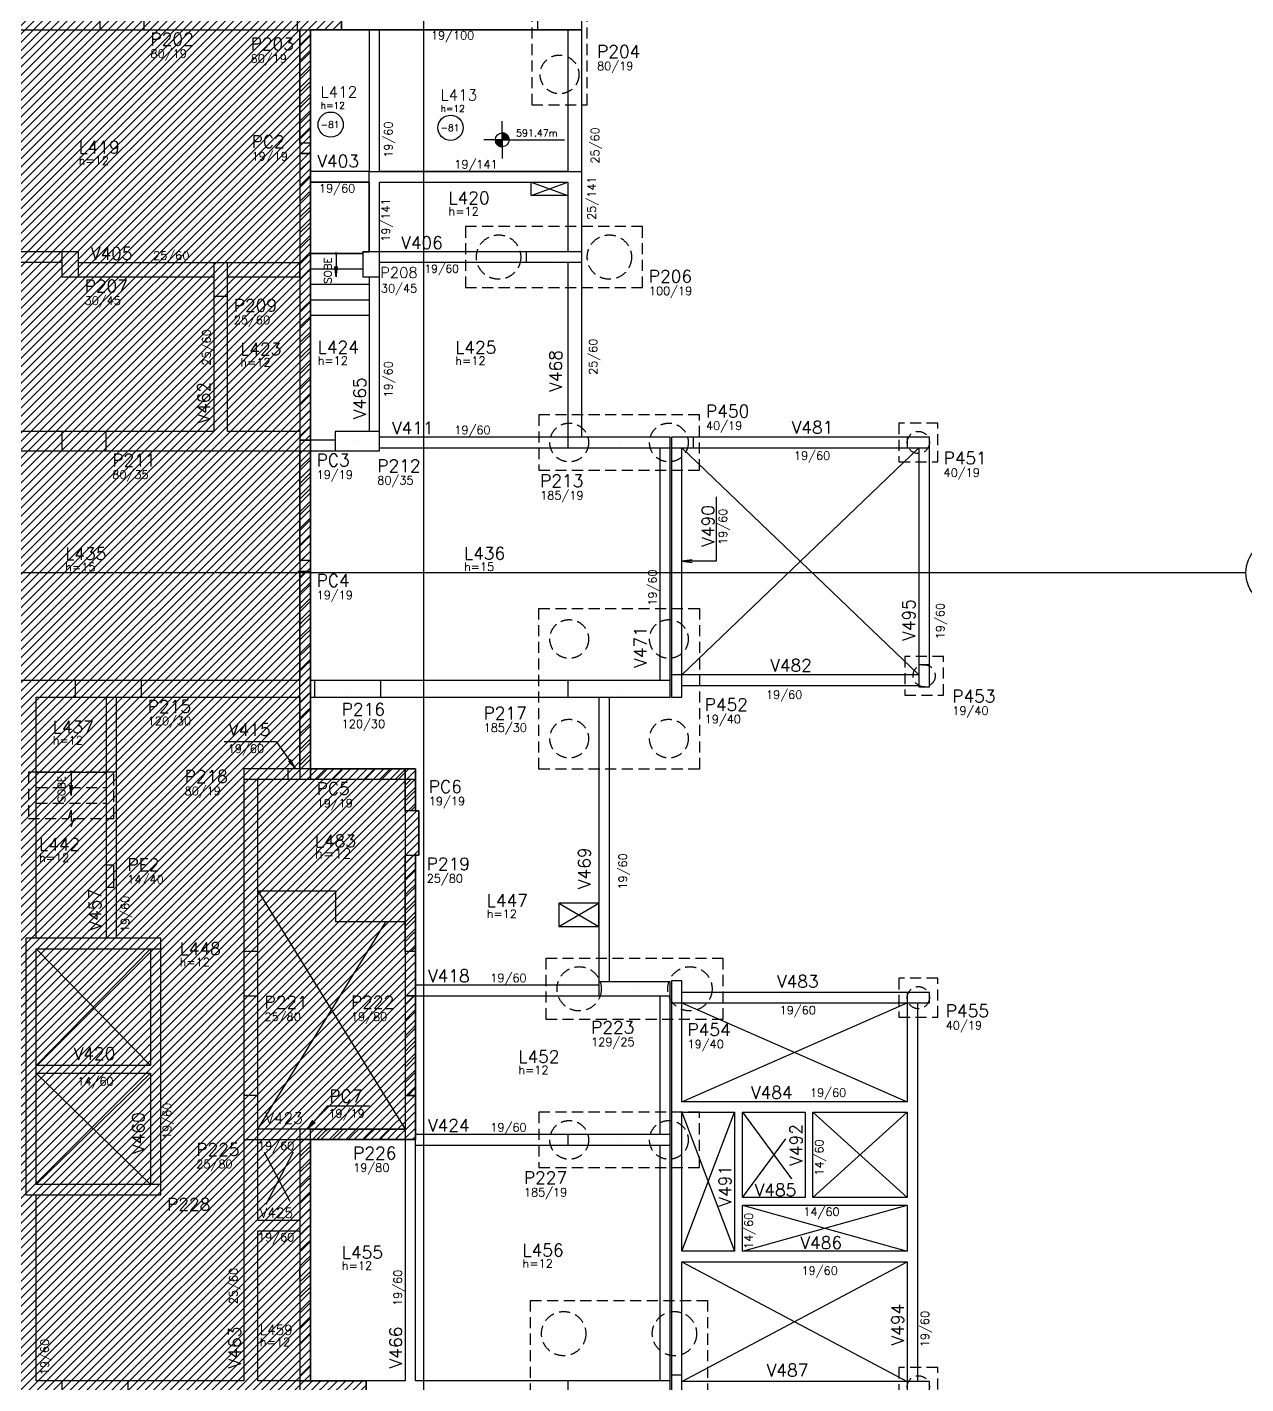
# Model space of a CAD drawing. Extents: x -9640 to 3028, y -572 to 5735.
# Drawn here: x -1954 to 247, y 1861 to 4313 of the extents above; entities that cross this region are included whole.
import ezdxf

# ---------------------------------------------------------------- set-up
doc = ezdxf.new("R2010")
doc.units = 0
doc.header["$LTSCALE"] = 100
doc.header["$MEASUREMENT"] = 0
doc.linetypes.add('ESTILO_TQS_0002', pattern=[0.3, 0.2, -0.1])
doc.linetypes.add('ESTILO_TQS_0004', pattern=[2.4, 1.5, 0.2, 0.15, -0.2, 0.15, -0.2])
doc.layers.get('0').update_dxf_attribs({"color": 245, "linetype": 'CONTINUOUS'})
for name, color, linetype in [('01', 7, 'CONTINUOUS'), ('10', 7, 'CONTINUOUS'), ('11', 7, 'CONTINUOUS'), ('12', 7, 'CONTINUOUS'), ('13', 7, 'CONTINUOUS'), ('18', 4, 'CONTINUOUS'), ('2', 5, 'CONTINUOUS'), ('205', 5, 'ESTILO_TQS_0004'), ('210', 7, 'ESTILO_TQS_0002'), ('221', 102, 'CONTINUOUS'), ('224', 7, 'CONTINUOUS'), ('237', 7, 'CONTINUOUS'), ('240', 43, 'CONTINUOUS'), ('241', 4, 'CONTINUOUS'), ('242', 7, 'CONTINUOUS'), ('244', 6, 'CONTINUOUS'), ('27', 7, 'CONTINUOUS'), ('3', 1, 'CONTINUOUS'), ('4', 3, 'CONTINUOUS'), ('59', 7, 'CONTINUOUS'), ('8', 7, 'CONTINUOUS'), ('9', 3, 'CONTINUOUS')]:
    doc.layers.add(name, color=color, linetype=linetype)
doc.styles.get("Standard").update_dxf_attribs({"font": 'ROMANS.SHX'})

# ---------------------------------------------------------------- blocks, each defined once
blk = doc.blocks.new('_H0B108D4A6C-022')
for p, q in [((-1459.286923, 4282.420141), (-1442.626, 4299.081063)), ((-1461.626, 4280.081063), (-1459.286923, 4282.420141)), ((-1456.882443, 4256.540349), (-1442.626, 4270.796792)), ((-1461.626, 4251.796792), (-1456.882443, 4256.540349)), ((-1454.477964, 4230.660557), (-1442.626, 4242.512521)), ((-1461.626, 4223.512521), (-1454.477964, 4230.660557)), ((-1461.626, 4195.228249), (-1452.073484, 4204.780765)), ((-1452.073484, 4204.780765), (-1442.626, 4214.228249)), ((-1461.626, 4166.943978), (-1449.669005, 4178.900973)), ((-1449.669005, 4178.900973), (-1442.626, 4185.943978)), ((-1461.626, 4138.659707), (-1447.264525, 4153.021182)), ((-1447.264525, 4153.021182), (-1442.626, 4157.659707)), ((-1461.626, 4110.375436), (-1444.860046, 4127.14139)), ((-1444.860046, 4127.14139), (-1442.626, 4129.375436))]:
    blk.add_line(p, q)
blk = doc.blocks.new('_H0B108D4A6C-023')
for p, q in [((-1461.626, 4082.091165), (-1459.621165, 4084.096)), ((-1461.626, 4053.806893), (-1443.055846, 4072.377048)), ((-1443.055846, 4072.377048), (-1442.626, 4072.806893)), ((-1444.132802, 4043.01582), (-1442.626, 4044.522622)), ((-1461.626, 4025.522622), (-1444.132802, 4043.01582)), ((-1461.626, 3997.238351), (-1445.209758, 4013.654593)), ((-1445.209758, 4013.654593), (-1442.626, 4016.238351)), ((-1461.626, 3968.95408), (-1446.286714, 3984.293365)), ((-1446.286714, 3984.293365), (-1442.626, 3987.95408)), ((-1461.626, 3940.669808), (-1447.363671, 3954.932138)), ((-1447.363671, 3954.932138), (-1442.626, 3959.669808)), ((-1461.626, 3912.385537), (-1448.440627, 3925.57091)), ((-1448.440627, 3925.57091), (-1442.626, 3931.385537)), ((-1449.517583, 3896.209683), (-1442.626, 3903.101266)), ((-1461.626, 3884.101266), (-1449.517583, 3896.209683)), ((-1450.594539, 3866.848455), (-1442.626, 3874.816995)), ((-1461.626, 3855.816995), (-1450.594539, 3866.848455)), ((-1461.626, 3827.532723), (-1451.671496, 3837.487228)), ((-1451.671496, 3837.487228), (-1442.626, 3846.532723)), ((-1461.626, 3799.248452), (-1452.748452, 3808.126)), ((-1452.748452, 3808.126), (-1442.626, 3818.248452)), ((-1461.626, 3770.964181), (-1453.825408, 3778.764773)), ((-1453.825408, 3778.764773), (-1442.626, 3789.964181)), ((-1454.902364, 3749.403545), (-1442.626, 3761.67991)), ((-1461.626, 3742.67991), (-1454.902364, 3749.403545)), ((-1455.97932, 3720.042318), (-1442.626, 3733.395638)), ((-1461.626, 3714.395638), (-1455.97932, 3720.042318)), ((-1457.056277, 3690.68109), (-1442.626, 3705.111367)), ((-1461.626, 3686.111367), (-1457.056277, 3690.68109)), ((-1458.133233, 3661.319863), (-1442.626, 3676.827096)), ((-1461.626, 3657.827096), (-1458.133233, 3661.319863)), ((-1461.626, 3629.542825), (-1459.210189, 3631.958635)), ((-1459.210189, 3631.958635), (-1442.626, 3648.542825)), ((-1460.287145, 3602.597408), (-1442.626, 3620.258553)), ((-1461.626, 3601.258553), (-1460.287145, 3602.597408)), ((-1461.364101, 3573.236181), (-1442.626, 3591.974282)), ((-1461.626, 3572.974282), (-1461.364101, 3573.236181))]:
    blk.add_line(p, q)
blk = doc.blocks.new('_H0B108D4A6C-024')
for p, q in [((-1461.626, 3544.690011), (-1461.415822, 3544.900189)), ((-1461.415822, 3544.900189), (-1459.220011, 3547.096)), ((-1458.945012, 3519.086728), (-1442.626, 3535.40574)), ((-1461.626, 3516.40574), (-1458.945012, 3519.086728)), ((-1456.474202, 3493.273266), (-1442.626, 3507.121468)), ((-1461.626, 3488.121468), (-1456.474202, 3493.273266)), ((-1461.626, 3459.837197), (-1454.003392, 3467.459805)), ((-1454.003392, 3467.459805), (-1442.626, 3478.837197)), ((-1461.626, 3431.552926), (-1451.532582, 3441.646344)), ((-1451.532582, 3441.646344), (-1442.626, 3450.552926)), ((-1461.626, 3403.268655), (-1449.061772, 3415.832882)), ((-1449.061772, 3415.832882), (-1442.626, 3422.268655)), ((-1461.626, 3374.984383), (-1446.590962, 3390.019421)), ((-1446.590962, 3390.019421), (-1442.626, 3393.984383)), ((-1459.730112, 3348.596), (-1444.120152, 3364.20596)), ((-1444.120152, 3364.20596), (-1442.626, 3365.700112))]:
    blk.add_line(p, q)
blk = doc.blocks.new('_H0B108D4A6C-025')
for p, q in [((-1461.626, 3318.415841), (-1461.061045, 3318.980796)), ((-1461.061045, 3318.980796), (-1450.445841, 3329.596)), ((-1459.631787, 3292.125783), (-1442.626, 3309.13157)), ((-1461.626, 3290.13157), (-1459.631787, 3292.125783)), ((-1461.626, 3261.847298), (-1458.202528, 3265.27077)), ((-1458.202528, 3265.27077), (-1442.626, 3280.847298)), ((-1461.626, 3233.563027), (-1456.77327, 3238.415757)), ((-1456.77327, 3238.415757), (-1442.626, 3252.563027)), ((-1461.626, 3205.278756), (-1455.344012, 3211.560744)), ((-1455.344012, 3211.560744), (-1442.626, 3224.278756)), ((-1453.914753, 3184.705731), (-1442.626, 3195.994485)), ((-1461.626, 3176.994485), (-1453.914753, 3184.705731)), ((-1452.485495, 3157.850719), (-1442.626, 3167.710213)), ((-1461.626, 3148.710213), (-1452.485495, 3157.850719)), ((-1451.056236, 3130.995706), (-1442.626, 3139.425942)), ((-1461.626, 3120.425942), (-1451.056236, 3130.995706)), ((-1461.626, 3092.141671), (-1449.626978, 3104.140693)), ((-1449.626978, 3104.140693), (-1442.626, 3111.141671)), ((-1461.626, 3063.8574), (-1448.19772, 3077.28568)), ((-1448.19772, 3077.28568), (-1442.626, 3082.8574)), ((-1461.626, 3035.573128), (-1446.768461, 3050.430667)), ((-1446.768461, 3050.430667), (-1442.626, 3054.573128)), ((-1461.626, 3007.288857), (-1445.339203, 3023.575654)), ((-1445.339203, 3023.575654), (-1442.626, 3026.288857)), ((-1461.626, 2979.004586), (-1443.909944, 2996.720641)), ((-1443.909944, 2996.720641), (-1442.626, 2998.004586))]:
    blk.add_line(p, q)
blk = doc.blocks.new('_H0B108D4A6C-026')
for p, q in [((-1442.626, 2969.720315), (-1439.750315, 2972.596)), ((-1428.946044, 2955.115999), (-1411.466043, 2972.596)), ((-1397.126229, 2958.651543), (-1383.181772, 2972.596)), ((-1365.306413, 2962.187087), (-1354.897501, 2972.596)), ((-1333.486598, 2965.722632), (-1326.61323, 2972.596)), ((-1317.328958, 2953.596), (-1301.666783, 2969.258176)), ((-1301.666783, 2969.258176), (-1298.328958, 2972.596)), ((-1289.044687, 2953.596), (-1271.626443, 2971.014244)), ((-1430.466043, 2953.596), (-1428.946044, 2955.115999)), ((-1402.181772, 2953.596), (-1397.126229, 2958.651543)), ((-1373.897501, 2953.596), (-1365.306413, 2962.187087)), ((-1345.61323, 2953.596), (-1333.486598, 2965.722632))]:
    blk.add_line(p, q)
blk = doc.blocks.new('_H0B108D4A6C-027')
for p, q in [((-1271.626, 2942.730416), (-1268.909651, 2945.446764)), ((-1268.909651, 2945.446764), (-1260.760416, 2953.596)), ((-1271.626, 2914.446145), (-1261.838707, 2924.233437)), ((-1261.838707, 2924.233437), (-1252.626443, 2933.445702)), ((-1261.191873, 2896.596), (-1254.767763, 2903.02011)), ((-1254.767763, 2903.02011), (-1252.626443, 2905.16143))]:
    blk.add_line(p, q)
blk = doc.blocks.new('_H0B108D4A6C-028')
for p, q in [((-1271.626, 2801.30906), (-1270.121068, 2802.813992)), ((-1270.121068, 2802.813992), (-1256.33906, 2816.596)), ((-1271.626, 2773.024788), (-1267.336606, 2777.314182)), ((-1267.336606, 2777.314182), (-1252.626, 2792.024788)), ((-1271.626, 2744.740517), (-1264.552144, 2751.814373)), ((-1264.552144, 2751.814373), (-1252.626, 2763.740517)), ((-1271.626, 2716.456246), (-1261.767682, 2726.314564)), ((-1261.767682, 2726.314564), (-1252.626, 2735.456246)), ((-1271.626, 2688.171975), (-1258.98322, 2700.814754)), ((-1258.98322, 2700.814754), (-1252.626, 2707.171975)), ((-1271.626, 2659.887703), (-1256.198758, 2675.314945)), ((-1256.198758, 2675.314945), (-1252.626, 2678.887703)), ((-1260.633432, 2642.596), (-1253.414296, 2649.815136)), ((-1253.414296, 2649.815136), (-1252.626, 2650.603432))]:
    blk.add_line(p, q)
blk = doc.blocks.new('_H0B108D4A6C-029')
for p, q in [((-1271.626, 2546.750618), (-1255.780618, 2562.596)), ((-1271.626, 2518.466347), (-1255.591611, 2534.500736)), ((-1255.591611, 2534.500736), (-1252.626, 2537.466347)), ((-1271.626, 2490.182076), (-1258.929507, 2502.878569)), ((-1258.929507, 2502.878569), (-1252.626, 2509.182076)), ((-1262.267402, 2471.256403), (-1252.626, 2480.897805)), ((-1271.626, 2461.897805), (-1262.267402, 2471.256403)), ((-1265.605297, 2439.634236), (-1252.626, 2452.613533)), ((-1271.626, 2433.613533), (-1265.605297, 2439.634236)), ((-1271.626, 2405.329262), (-1268.943193, 2408.01207)), ((-1268.943193, 2408.01207), (-1252.626, 2424.329262)), ((-1266.074991, 2382.596), (-1252.626, 2396.044991))]:
    blk.add_line(p, q)
blk = doc.blocks.new('_H0B108D4A6C-030')
for p, q in [((-1442.626, 2319.182076), (-1440.453468, 2321.354608)), ((-1440.453468, 2321.354608), (-1440.212076, 2321.596)), ((-1430.927805, 2302.596), (-1414.997624, 2318.52618)), ((-1414.997624, 2318.52618), (-1411.927805, 2321.596)), ((-1402.643533, 2302.596), (-1389.54178, 2315.697753)), ((-1389.54178, 2315.697753), (-1383.643533, 2321.596)), ((-1374.359262, 2302.596), (-1364.085936, 2312.869326)), ((-1364.085936, 2312.869326), (-1355.359262, 2321.596)), ((-1346.074991, 2302.596), (-1338.630092, 2310.040899)), ((-1338.630092, 2310.040899), (-1327.074991, 2321.596)), ((-1317.79072, 2302.596), (-1313.174248, 2307.212472)), ((-1313.174248, 2307.212472), (-1298.79072, 2321.596)), ((-1289.506448, 2302.596), (-1287.718404, 2304.384045)), ((-1287.718404, 2304.384045), (-1271.626, 2320.476448))]:
    blk.add_line(p, q)
blk = doc.blocks.new('_H0B108D4A6C-031')
for p, q in [((-1461.626, 2300.182076), (-1459.18949, 2302.618585)), ((-1461.626, 2271.897805), (-1443.160652, 2290.363152)), ((-1443.160652, 2290.363152), (-1442.626, 2290.897805)), ((-1461.626, 2243.613533), (-1444.450861, 2260.788672)), ((-1444.450861, 2260.788672), (-1442.626, 2262.613533)), ((-1461.626, 2215.329262), (-1445.74107, 2231.214192)), ((-1445.74107, 2231.214192), (-1442.626, 2234.329262)), ((-1461.626, 2187.044991), (-1447.031279, 2201.639712)), ((-1447.031279, 2201.639712), (-1442.626, 2206.044991)), ((-1461.626, 2158.76072), (-1448.321488, 2172.065232)), ((-1448.321488, 2172.065232), (-1442.626, 2177.76072)), ((-1461.626, 2130.476448), (-1449.611697, 2142.490751)), ((-1449.611697, 2142.490751), (-1442.626, 2149.476448)), ((-1461.626, 2102.192177), (-1450.901906, 2112.916271)), ((-1450.901906, 2112.916271), (-1442.626, 2121.192177)), ((-1452.192115, 2083.341791), (-1442.626, 2092.907906)), ((-1461.626, 2073.907906), (-1452.192115, 2083.341791)), ((-1453.482324, 2053.767311), (-1442.626, 2064.623635)), ((-1461.626, 2045.623635), (-1453.482324, 2053.767311)), ((-1454.772533, 2024.192831), (-1442.626, 2036.339363)), ((-1461.626, 2017.339363), (-1454.772533, 2024.192831)), ((-1461.626, 1989.055092), (-1456.062742, 1994.618351)), ((-1456.062742, 1994.618351), (-1442.626, 2008.055092)), ((-1461.626, 1960.770821), (-1457.352951, 1965.04387)), ((-1457.352951, 1965.04387), (-1442.626, 1979.770821)), ((-1458.643159, 1935.46939), (-1442.626, 1951.48655)), ((-1461.626, 1932.48655), (-1458.643159, 1935.46939)), ((-1459.933368, 1905.89491), (-1442.626, 1923.202278)), ((-1461.626, 1904.202278), (-1459.933368, 1905.89491)), ((-1461.223577, 1876.32043), (-1442.626, 1894.918007)), ((-1461.626, 1875.918007), (-1461.223577, 1876.32043))]:
    blk.add_line(p, q)
blk = doc.blocks.new('_DESNIV')
for p, q in [((0, 0), (0, 0.671171)), ((0, 0), (-0.671171, 0)), ((-0.25, 0), (0.25, 0)), ((0, 0.25), (0, -0.25)), ((0, 0.237853), (0.076654, 0.237853)), ((0, 0.221996), (0.114685, 0.221996)), ((0, 0.206139), (0.141303, 0.206139)), ((0, 0.190282), (0.16215, 0.190282)), ((0, 0.174426), (0.178976, 0.174426)), ((0, 0.158569), (0.1931, 0.158569)), ((0, 0.142712), (0.205264, 0.142712)), ((0, 0.126855), (0.215425, 0.126855)), ((0, 0.110998), (0.224008, 0.110998)), ((0, 0.095141), (0.231189, 0.095141)), ((0, 0.079284), (0.237095, 0.079284)), ((0, 0.063428), (0.24182, 0.063428)), ((0, 0.047571), (0.245432, 0.047571)), ((0, 0.031714), (0.24798, 0.031714)), ((0, 0.015857), (0.249484, 0.015857)), ((0, 0), (2.25, 0)), ((0, 0), (0, -0.671171)), ((-0.000001, -0.015856), (-0.250001, -0.015856)), ((-0.000001, -0.031713), (-0.247981, -0.031713)), ((-0.000001, -0.04757), (-0.245434, -0.04757)), ((-0.000001, -0.063427), (-0.241821, -0.063427)), ((-0.000001, -0.079283), (-0.237096, -0.079283)), ((-0.000001, -0.095141), (-0.23119, -0.095141)), ((-0.000001, -0.110997), (-0.224009, -0.110997)), ((-0.000001, -0.126854), (-0.215425, -0.126854)), ((-0.000001, -0.142711), (-0.205265, -0.142711)), ((-0.000001, -0.158568), (-0.193277, -0.158568)), ((-0.000001, -0.174424), (-0.179098, -0.174424)), ((-0.000001, -0.190282), (-0.162151, -0.190282)), ((-0.000001, -0.206138), (-0.141446, -0.206138)), ((-0.000001, -0.221995), (-0.11497, -0.221995)), ((-0.000001, -0.237852), (-0.076982, -0.237852))]:
    blk.add_line(p, q)
for points in [[(0, -0.25), (0, 0), (-0.25, 0), (-0.249834, -0.00911), (-0.248759, -0.024876), (-0.24667, -0.040669), (-0.243395, -0.057085), (-0.239463, -0.071815), (-0.233897, -0.088273), (-0.227186, -0.104338), (-0.219608, -0.119467), (-0.210125, -0.135453), (-0.19858, -0.151875), (-0.18458, -0.168613), (-0.17274, -0.180723), (-0.156907, -0.194628), (-0.14608, -0.202881), (-0.134379, -0.210813), (-0.120251, -0.21918), (-0.106144, -0.226348), (-0.084513, -0.235282), (-0.064721, -0.241477), (-0.048893, -0.245172), (-0.02959, -0.248243), (-0.013993, -0.249608), (0, -0.25)], [(0, 0.25), (0, 0), (0.25, 0), (0.249834, 0.00911), (0.248759, 0.024876), (0.24667, 0.040669), (0.243395, 0.057085), (0.239463, 0.071815), (0.233897, 0.088273), (0.227186, 0.104338), (0.219608, 0.119467), (0.210125, 0.135453), (0.19858, 0.151875), (0.18458, 0.168613), (0.17274, 0.180723), (0.156907, 0.194628), (0.14608, 0.202881), (0.134379, 0.210813), (0.120251, 0.21918), (0.106144, 0.226348), (0.084513, 0.235282), (0.064721, 0.241477), (0.048893, 0.245172), (0.02959, 0.248243), (0.013993, 0.249608), (0, 0.25)]]:
    blk.add_lwpolyline(points)
blk.add_circle((0, 0), 0.25)

msp = doc.modelspace()

# ---------------------------------------------------------------- hatches: boundary and pattern name
at = {"layer": '205', "linetype": 'Continuous'}
h = msp.add_hatch(dxfattribs=at)
h.set_pattern_fill('ANSI31', color=256, scale=85)
edge = h.paths.add_edge_path()
edge.add_line((-2416.626021, 4326.596), (-1386.626, 4326.596))
edge.add_line((-1386.626, 4326.596), (-1386.626, 4307.596))
edge.add_line((-1386.626, 4307.596), (-1442.626, 4307.596))
edge.add_line((-1442.626, 4307.596), (-1442.626, 2972.596))
edge.add_line((-1442.626, 2972.596), (-1252.626443, 2972.596))
edge.add_line((-1252.626443, 2972.596), (-1252.626443, 2896.596))
edge.add_line((-1252.626443, 2896.596), (-1246.626, 2896.596))
edge.add_line((-1246.626, 2896.596), (-1246.626, 2816.596))
edge.add_line((-1246.626, 2816.596), (-1252.626, 2816.596))
edge.add_line((-1252.626, 2816.596), (-1252.626, 2302.596))
edge.add_line((-1252.626, 2302.596), (-1442.626, 2302.596))
edge.add_line((-1442.626, 2302.596), (-1442.626, 1867.096))
edge.add_line((-1442.626, 1867.096), (-1341.626, 1867.096))
edge.add_line((-1341.626, 1867.096), (-1341.626, 1837.096))
edge.add_line((-1341.626, 1837.096), (-1442.626, 1837.096))
edge.add_line((-1442.626, 1837.096), (-1442.626, 661.596))
edge.add_line((-1442.626, 661.596), (-1386.626, 661.596026))
edge.add_line((-1386.626, 661.596026), (-1386.626, 642.596))
edge.add_line((-1386.626, 642.596), (-2446.626007, 642.596026))
edge.add_line((-2446.626007, 642.596026), (-2446.626007, 661.596026))
edge.add_line((-2446.626007, 661.596026), (-2416.626007, 661.596026))
edge.add_line((-2416.626007, 661.596026), (-2416.626007, 4326.596))

# ---------------------------------------------------------------- linework, layer by layer
at = {"layer": '01'}
for p, q in [((-1347.626, 3903.518162), (-1442.626, 3903.518162)), ((-1347.626, 3875.518162), (-1442.626, 3875.518162)), ((-1336.626, 3847.518162), (-1442.626, 3847.518162)), ((-1336.626, 3819.518162), (-1442.626, 3819.518162)), ((-1336.626, 3791.518162), (-1442.626, 3791.518162))]:
    msp.add_line(p, q, dxfattribs=at)
for points in [[(-2062.126, 4307.596), (-1822.626, 4307.596)], [(-1742.626, 4307.596), (-1466.626, 4307.596)], [(-1461.626, 4307.596), (-1461.626, 4103.096)], [(-1442.626, 4103.096), (-1442.626, 4307.596)], [(-1336.626, 4307.596), (-1336.626, 4051.596)], [(-1336.626, 4307.596), (-1317.626, 4307.596)], [(-1317.626, 4051.596), (-1317.626, 4307.596)], [(-1317.626, 4307.596), (-1032.626, 4307.596)], [(-977.625964, 4307.596), (-977.625964, 4051.596)], [(-952.625964, 4042.096), (-952.625964, 4307.596)], [(-1461.626, 4084.096), (-1461.626, 4042.096)], [(-1442.626, 4051.596), (-1442.626, 4084.096)], [(-1336.626, 4051.596), (-1442.626, 4051.596)], [(-1442.626, 4032.596), (-1442.626, 4051.596)], [(-977.625964, 4051.596), (-1317.626, 4051.596)], [(-1461.626, 4042.096), (-1461.626, 3886.596)], [(-1442.626, 4032.596), (-1336.626, 4032.596)], [(-1442.626, 3874.096), (-1442.626, 4032.596)], [(-1336.626, 4032.596), (-1336.626, 3906.596)], [(-1317.626, 3906.596), (-1317.626, 4032.596)], [(-1317.626, 4032.596), (-977.625964, 4032.596)], [(-977.625964, 4032.596), (-977.625964, 3906.596)], [(-952.625964, 3906.596), (-952.625964, 4042.096)], [(-1891.626, 3906.596), (-2156.626024, 3906.596)], [(-1052.626, 3906.596), (-1317.626, 3906.596)], [(-2156.626024, 3887.596), (-1891.626, 3887.596)], [(-1617.126, 3886.596), (-1861.626, 3886.596)], [(-1461.626, 3886.596), (-1592.126, 3886.596)], [(-1461.626, 3861.596), (-1461.626, 3886.596)], [(-1442.626, 3566.096), (-1442.626, 3874.096)], [(-1317.626, 3887.596), (-1052.626, 3887.596)], [(-977.625964, 3887.596), (-977.625964, 3571.596031)], [(-952.625964, 3571.596031), (-952.625964, 3887.596)], [(-1861.626, 3861.596), (-1617.126, 3861.596)], [(-1592.126, 3861.596), (-1461.626, 3861.596)], [(-1461.626, 3861.596), (-1461.626, 3566.096)], [(-1336.626, 3861.596), (-1336.626, 3582.096)], [(-1317.626, 3582.096), (-1317.626, 3861.596)], [(-1617.126, 3826.596), (-1617.126, 3582.096)], [(-1592.126, 3582.096), (-1592.126, 3826.596)], [(-1891.626, 3582.096), (-2231.626043, 3582.096)], [(-1617.126, 3582.096), (-1811.626, 3582.096)], [(-1461.626, 3582.096), (-1592.126, 3582.096)], [(-1397.626, 3566.096), (-1442.626, 3566.096)], [(-977.625964, 3571.596031), (-1317.626, 3571.596031)], [(-364.626, 3571.596031), (-750.626, 3571.596031)], [(-2231.626043, 3547.096), (-1891.626, 3547.096)], [(-1811.626, 3547.096), (-1604.626, 3547.096)], [(-1604.626, 3547.096), (-1461.626, 3547.096)], [(-1461.626, 3547.096), (-1461.626, 3348.596)], [(-1442.626, 3348.596), (-1442.626, 3547.096)], [(-1442.626, 3547.096), (-1397.626, 3547.096)], [(-1317.626, 3552.596031), (-977.625964, 3552.596031)], [(-811.626, 3552.596031), (-811.626, 3132.096)], [(-792.626, 3132.096), (-792.626, 3552.596031)], [(-790.626, 3552.596031), (-790.626, 3142.096)], [(-771.626, 3142.096), (-771.626, 3552.596031)], [(-750.626, 3552.596031), (-364.626, 3552.596031)], [(-343.626, 3552.596031), (-343.626, 3160.596031)], [(-324.626, 3160.596031), (-324.626, 3552.596031)], [(-1461.626, 3329.596), (-1461.626, 3132.096)], [(-1442.626, 3132.096), (-1442.626, 3329.596)], [(-343.626, 3142.096), (-771.626, 3142.096)], [(-1947.126, 3132.096), (-2092.126043, 3132.096)], [(-1867.626, 3132.096), (-1947.126, 3132.096)], [(-1461.626, 3132.096), (-1747.626, 3132.096)], [(-1461.626, 3102.096), (-1461.626, 3132.096)], [(-1435.126, 3132.096), (-1442.626, 3132.096)], [(-1442.626, 3102.096), (-1442.626, 3132.096)], [(-977.625964, 3132.096), (-1315.126, 3132.096)], [(-771.626, 3123.096), (-343.626, 3123.096)], [(-1937.626, 3102.096), (-1867.626, 3102.096)], [(-1937.626, 2667.096), (-1937.626, 3102.096)], [(-1811.626, 3102.096), (-1811.626, 2798.596)], [(-1792.626, 2778.596), (-1792.626, 3102.096)], [(-1747.626, 3102.096), (-1461.626, 3102.096)], [(-1461.626, 3102.096), (-1461.626, 2972.596)], [(-1442.626, 2972.596), (-1442.626, 3102.096)], [(-1442.626, 3102.096), (-1435.126, 3102.096)], [(-1315.126, 3102.096), (-977.625964, 3102.096)], [(-921.626, 3102.096), (-921.626, 2587.596)], [(-902.626, 2587.596), (-902.626, 3102.096)], [(-1461.626, 2972.596), (-1482.626, 2972.596)], [(-1271.626443, 2972.596), (-1442.626, 2972.596)], [(-1562.626, 2953.596), (-1562.626, 2642.596)], [(-1537.626, 2642.596), (-1537.626, 2953.596)], [(-1482.626, 2953.596), (-1461.626, 2953.596)], [(-1442.626, 2953.596), (-1271.626443, 2953.596)], [(-1271.626, 2953.596), (-1271.626, 2896.596)], [(-1252.626, 2896.596), (-1252.626, 2953.596)], [(-1271.626, 2816.596), (-1271.626, 2642.596)], [(-1252.626, 2642.596), (-1252.626, 2816.596)], [(-1792.626, 2666.596), (-1792.626, 2778.596)], [(-1811.626, 2758.596), (-1811.626, 2666.596)], [(-1937.626, 2666.596), (-1937.626, 2667.096)], [(-1731.626, 2647.596), (-1731.626, 2436.596)], [(-1712.626, 2429.596), (-1712.626, 2647.596)], [(-921.626, 2581.596), (-1252.626, 2581.596)], [(-1562.626, 2562.596), (-1562.626, 2382.596)], [(-1537.626, 2382.596), (-1537.626, 2562.596)], [(-1271.626, 2562.596), (-1271.626, 2382.596)], [(-1252.626, 2382.596), (-1252.626, 2562.596)], [(-1252.626, 2562.596), (-921.626, 2562.596)], [(-811.626, 2562.596), (-811.626, 2311.596)], [(-792.626, 2311.596), (-792.626, 2562.596)], [(-790.626, 2549.596), (-790.626, 2361.425033)], [(-364.626, 2568.596), (-771.626, 2568.596)], [(-771.626, 2549.596), (-364.626, 2549.596)], [(-771.626, 2370.925033), (-771.626, 2549.596)], [(-364.626, 2549.596), (-364.626, 2370.925033)], [(-345.626, 2361.425033), (-345.626, 2549.596)], [(-1731.626, 2436.596), (-1937.626, 2436.596)], [(-1712.626, 2221.596), (-1712.626, 2429.596)], [(-1937.626, 2422.596), (-1731.626, 2422.596)], [(-1731.626, 2422.596), (-1731.626, 2221.596)], [(-790.626, 2361.425033), (-790.626, 2091.425033)], [(-669.395804, 2370.925033), (-771.626, 2370.925033)], [(-541.89806, 2370.925033), (-669.395804, 2370.925033)], [(-364.626, 2370.925033), (-541.89806, 2370.925033)], [(-345.626, 2190.925039), (-345.626, 2361.425033)], [(-771.626, 2351.925033), (-676.395804, 2351.925033)], [(-771.626, 2100.925033), (-771.626, 2351.925033)], [(-676.395804, 2351.925033), (-676.395804, 2190.925039)], [(-662.395804, 2351.925033), (-548.89806, 2351.925033)], [(-662.395804, 2197.925039), (-662.395804, 2351.925033)], [(-548.89806, 2351.925033), (-548.89806, 2197.925039)], [(-534.89806, 2351.925033), (-364.626, 2351.925033)], [(-534.89806, 2197.925039), (-534.89806, 2351.925033)], [(-364.626, 2351.925033), (-364.626, 2197.925039)], [(-1461.626, 2321.596), (-1537.626, 2321.596)], [(-1271.626, 2321.596), (-1442.626, 2321.596)], [(-977.625964, 2311.596), (-1252.626, 2311.596)], [(-1562.626, 2302.596), (-1562.626, 2062.096)], [(-1537.626, 2302.596), (-1461.626, 2302.596)], [(-1537.626, 2156.596), (-1537.626, 2302.596)], [(-1461.626, 2302.596), (-1461.626, 2071.596)], [(-1442.626, 2302.596), (-1271.626, 2302.596)], [(-1442.626, 2062.096), (-1442.626, 2302.596)], [(-1271.626, 2302.096), (-1271.626, 1867.096)], [(-1252.626, 2292.596), (-1252.626, 2302.596)], [(-1252.626, 1867.096), (-1252.626, 2292.596)], [(-1252.626, 2292.596), (-977.625964, 2292.596)], [(-811.626, 2292.596), (-811.626, 1867.096)], [(-792.626, 1867.096), (-792.626, 2292.596)], [(-1937.626, 1867.096), (-1937.626, 2202.596)], [(-676.395804, 2190.925039), (-676.395804, 2100.925033)], [(-548.89806, 2197.925039), (-662.395804, 2197.925039)], [(-662.395804, 2183.925039), (-541.89806, 2183.925039)], [(-662.395804, 2100.925033), (-662.395804, 2183.925039)], [(-541.89806, 2183.925039), (-364.626, 2183.925039)], [(-364.626, 2197.925039), (-534.89806, 2197.925039)], [(-364.626, 2183.925039), (-364.626, 2100.925033)], [(-345.626, 2091.425033), (-345.626, 2190.925039)], [(-1461.626, 2156.596), (-1537.626, 2156.596)], [(-1537.626, 1867.096), (-1537.626, 2137.596)], [(-1537.626, 2137.596), (-1461.626, 2137.596)], [(-790.626, 2091.425033), (-790.626, 1877.096)], [(-676.395804, 2100.925033), (-771.626, 2100.925033)], [(-364.626, 2100.925033), (-662.395804, 2100.925033)], [(-345.626, 1865.596), (-345.626, 2091.425033)], [(-1562.626, 2062.096), (-1562.626, 1867.096)], [(-1461.626, 2052.596), (-1461.626, 2071.596)], [(-1442.626, 1867.096), (-1442.626, 2062.096)], [(-771.626, 2081.925033), (-669.395804, 2081.925033)], [(-771.626, 1877.096), (-771.626, 2081.925033)], [(-669.395804, 2081.925033), (-364.626, 2081.925033)], [(-364.626, 2081.925033), (-364.626, 1865.596)], [(-1461.626, 2052.596), (-1461.626, 1867.096)], [(-1891.626, 1867.096), (-1937.626, 1867.096)], [(-1562.626, 1867.096), (-1771.626, 1867.096)], [(-1461.626, 1867.096), (-1537.626, 1867.096)], [(-1271.626, 1867.096), (-1341.626, 1867.096)], [(-977.625964, 1867.096), (-1252.626, 1867.096)], [(-364.626, 1865.596), (-771.626, 1865.596)]]:
    msp.add_lwpolyline(points, dxfattribs=at)
at = {"layer": '13'}
for centre in [(-1405.945819, 4136.417073), (-1405.945819, 4136.417073), (-1189.418485, 4130.742094), (-1189.418485, 4130.742094)]:
    msp.add_circle(centre, 22.768399, dxfattribs=at)
at = {"layer": '18'}
for p, q in [((-1237.623768, -248.404), (-1237.623768, 5249.096126)), ((246.876232, 3326.596), (-9253.123768, 3326.596))]:
    msp.add_line(p, q, dxfattribs=at)
msp.add_circle((306.876232, 3326.596), 60, dxfattribs=at)
at = {"layer": '2'}
for points in [[(-1032.626, 4307.596), (-952.626, 4307.596), (-952.626, 4326.596), (-1032.626, 4326.596), (-1032.626, 4307.596)], [(-1052.626, 3887.596), (-952.626, 3887.596), (-952.626, 3906.596), (-1052.626, 3906.596), (-1052.626, 3887.596)], [(-977.625964, 3552.596031), (-792.626, 3552.596031), (-792.626, 3571.596031), (-977.625964, 3571.596031), (-977.625964, 3552.596031)], [(-790.626, 3552.596031), (-750.626, 3552.596031), (-750.626, 3571.596031), (-790.626, 3571.596031), (-790.626, 3552.596031)], [(-364.626, 3552.596031), (-324.626, 3552.596031), (-324.626, 3571.596031), (-364.626, 3571.596031), (-364.626, 3552.596031)], [(-790.626, 3102.096), (-771.626, 3102.096), (-771.626, 3142.096), (-790.626, 3142.096), (-790.626, 3102.096)], [(-343.626, 3120.596031), (-324.626, 3120.596031), (-324.626, 3160.596031), (-343.626, 3160.596031), (-343.626, 3120.596031)], [(-977.625964, 3102.096), (-792.625964, 3102.096), (-792.625964, 3132.096), (-977.625964, 3132.096), (-977.625964, 3102.096)], [(-1811.626043, 2758.596), (-1797.626043, 2758.596), (-1797.626043, 2798.596), (-1811.626043, 2798.596), (-1811.626043, 2758.596)], [(-921.626, 2562.596), (-792.626, 2562.596), (-792.626, 2587.596), (-921.626, 2587.596), (-921.626, 2562.596)], [(-790.626, 2549.596), (-771.626, 2549.596), (-771.626, 2589.596), (-790.626, 2589.596), (-790.626, 2549.596)], [(-364.626, 2549.596), (-324.626, 2549.596), (-324.626, 2568.596), (-364.626, 2568.596), (-364.626, 2549.596)], [(-977.625964, 2292.596), (-792.626, 2292.596), (-792.626, 2311.596), (-977.625964, 2311.596), (-977.625964, 2292.596)], [(-977.625964, 1837.096), (-792.626, 1837.096), (-792.626, 1867.096), (-977.625964, 1867.096), (-977.625964, 1837.096)], [(-790.626, 1837.096), (-771.626, 1837.096), (-771.626, 1877.096), (-790.626, 1877.096), (-790.626, 1837.096)], [(-364.626, 1846.596), (-324.626, 1846.596), (-324.626, 1865.596), (-364.626, 1865.596), (-364.626, 1846.596)]]:
    msp.add_lwpolyline(points, dxfattribs=at)
at = {"layer": '205', "linetype": 'Continuous'}
msp.add_lwpolyline([(-2416.626021, 4326.596), (-1386.626, 4326.596), (-1386.626, 4307.596), (-1442.626, 4307.596), (-1442.626, 2972.596), (-1252.626443, 2972.596), (-1252.626443, 2896.596), (-1246.626, 2896.596), (-1246.626, 2816.596), (-1252.626, 2816.596), (-1252.626, 2302.596), (-1442.626, 2302.596), (-1442.626, 1867.096), (-1341.626, 1867.096), (-1341.626, 1837.096), (-1442.626, 1837.096), (-1442.626, 661.596), (-1386.626, 661.596026), (-1386.626, 642.596), (-2446.626007, 642.596026), (-2446.626007, 661.596026), (-2416.626007, 661.596026), (-2416.626007, 4326.596)], dxfattribs=at)
at = {"layer": '210'}
for p, q in [((-1042.626, 4462.096), (-1042.626, 4172.096)), ((-942.626, 4172.096), (-942.626, 4462.096)), ((-1042.626, 4172.096), (-942.626, 4172.096)), ((-842.626, 3952.096), (-1162.626, 3952.096)), ((-1162.626, 3952.096), (-1162.626, 3842.096)), ((-842.626, 3842.096), (-842.626, 3952.096)), ((-1162.626, 3842.096), (-842.626, 3842.096)), ((-740.125982, 3612.096031), (-1030.125982, 3612.096031)), ((-1030.125982, 3612.096031), (-1030.125982, 3512.096031)), ((-740.125982, 3512.096031), (-740.125982, 3612.096031)), ((-1030.125982, 3512.096031), (-740.125982, 3512.096031)), ((-1030.125982, 2972.096), (-1030.125982, 3262.096)), ((-1030.125982, 3262.096), (-740.125982, 3262.096)), ((-740.125982, 3262.096), (-740.125982, 2972.096)), ((-1937.626, 2966.596), (-1951.626, 2966.596)), ((-1951.626, 2966.596), (-1951.626, 2882.596)), ((-1797.626, 2966.596), (-1937.626, 2966.596)), ((-1797.626, 2882.596), (-1797.626, 2966.596)), ((-740.125982, 2972.096), (-1030.125982, 2972.096)), ((-1937.626, 2938.596), (-1811.626, 2938.596)), ((-1937.626, 2910.596), (-1811.626, 2910.596)), ((-697.126, 2630.096), (-1017.126, 2630.096)), ((-1017.126, 2630.096), (-1017.126, 2520.096)), ((-697.126, 2520.096), (-697.126, 2630.096)), ((-1017.126, 2520.096), (-697.126, 2520.096)), ((-740.125982, 2352.096), (-1030.125982, 2352.096)), ((-1030.125982, 2352.096), (-1030.125982, 2252.096)), ((-740.125982, 2252.096), (-740.125982, 2352.096)), ((-1030.125982, 2252.096), (-740.125982, 2252.096)), ((-1045.125982, 1692.096), (-1045.125982, 2012.096)), ((-1045.125982, 2012.096), (-725.125982, 2012.096)), ((-725.125982, 2012.096), (-725.125982, 1692.096))]:
    msp.add_line(p, q, dxfattribs=at)
for points in [[(-379.626, 3597.096031), (-379.626, 3527.096031), (-309.626, 3527.096031), (-309.626, 3597.096031), (-379.626, 3597.096031)], [(-369.126, 3175.596031), (-369.126, 3105.596031), (-299.126, 3105.596031), (-299.126, 3175.596031), (-369.126, 3175.596031)], [(-1951.626, 2882.596), (-1879.625981, 2882.596), (-1874.626, 2897.596), (-1874.626, 2867.596001), (-1869.62599, 2882.596), (-1797.626, 2882.596)], [(-379.626, 2594.096), (-379.626, 2524.096), (-309.626, 2524.096), (-309.626, 2594.096), (-379.626, 2594.096)], [(-379.626, 1891.096), (-379.626, 1821.096), (-309.626, 1821.096), (-309.626, 1891.096), (-379.626, 1891.096)]]:
    msp.add_lwpolyline(points, dxfattribs=at)
for centre, radius in [((-992.626, 4227.096), 35), ((-1102.626, 3897.096), 40), ((-902.626, 3897.096), 40), ((-975.125982, 3562.096031), 35), ((-795.125982, 3562.096031), 35), ((-344.626, 3562.096031), 20), ((-975.125982, 3207.096), 35), ((-795.125982, 3207.096), 35), ((-334.126, 3140.596031), 20), ((-975.125982, 3027.096), 35), ((-795.125982, 3027.096), 35), ((-957.126, 2575.096), 40), ((-757.126, 2575.096), 40), ((-344.626, 2559.096), 20), ((-975.125982, 2302.096), 35), ((-795.125982, 2302.096), 35), ((-985.125982, 1952.096), 40), ((-785.125982, 1952.096), 40), ((-344.626, 1856.096), 20)]:
    msp.add_circle(centre, radius, dxfattribs=at)
at = {"layer": '221', "color": 102}
for points in [[(-1395.960691, 3903.518162), (-1395.960691, 3861.518162), (-1398.408057, 3880.107753), (-1395.960691, 3861.518162), (-1393.513325, 3880.107753)], [(-709.72736, 3463.991665), (-709.72736, 3347.738391), (-771.626, 3347.738391), (-753.036409, 3350.185757), (-771.626, 3347.738391), (-753.036409, 3345.291025)], [(-1598.155268, 3021.793555), (-1504.650146, 3021.793555), (-1469.497844, 2972.596), (-1482.296392, 2986.298542), (-1469.497844, 2972.596), (-1478.313813, 2989.144148)], [(-1874.626, 2966.596), (-1874.626, 2924.596), (-1877.073366, 2943.185591), (-1874.626, 2924.596), (-1872.178634, 2943.185591)], [(-1335.717197, 2363.135688), (-1412.27891, 2363.135688), (-1448.239714, 2321.596), (-1437.922939, 2337.252521), (-1448.239714, 2321.596), (-1434.222269, 2334.04886)]]:
    msp.add_lwpolyline(points, dxfattribs=at)
for centre, radius in [((-1395.960691, 3903.518162), 2), ((-1395.960691, 3903.518162), 1), ((-1874.626, 2966.596), 2), ((-1874.626, 2966.596), 1)]:
    msp.add_circle(centre, radius, dxfattribs=at)
at = {"layer": '224'}
for p, q in [((-1043.625964, 4008.596), (-977.625964, 4032.596)), ((-1043.625964, 4032.596), (-977.625964, 4008.596)), ((-993.626, 2729.596), (-921.626, 2687.596)), ((-993.626, 2687.596), (-921.626, 2729.596))]:
    msp.add_line(p, q, dxfattribs=at)
for points in [[(-977.625964, 4032.596), (-977.625964, 4008.596), (-1043.625964, 4008.596), (-1043.625964, 4032.596), (-977.625964, 4032.596)], [(-921.626, 2729.596), (-993.626, 2729.596), (-993.626, 2687.596), (-921.626, 2687.596), (-921.626, 2729.596)]]:
    msp.add_lwpolyline(points, dxfattribs=at)
at = {"layer": '237'}
for p, q in [((-1386.626, 4307.596), (-1032.626, 4307.596)), ((-1347.626, 3903.518162), (-1442.626, 3903.518162)), ((-1336.626, 3791.518162), (-1442.626, 3791.518162)), ((-1937.626, 2966.596), (-1811.626, 2966.596)), ((-1537.626, 2752.358095), (-1397.510976, 2752.358095)), ((-1397.510976, 2752.358095), (-1397.510976, 2696.604857)), ((-1397.510976, 2696.604857), (-1271.510976, 2696.604857))]:
    msp.add_line(p, q, dxfattribs=at)
at = {"layer": '240'}
for points in [[(-1461.626, 4307.596), (-1442.626, 4307.596), (-1442.626, 4103.096), (-1461.626, 4103.096), (-1461.626, 4307.596)], [(-1442.626, 4084.096), (-1461.626, 4084.096), (-1461.626, 3566.096), (-1442.626, 3566.096), (-1442.626, 4084.096)], [(-1461.626, 3547.096), (-1442.626, 3547.096), (-1442.626, 3348.596), (-1461.626, 3348.596), (-1461.626, 3547.096)], [(-1461.626, 3329.596), (-1442.626, 3329.596), (-1442.626, 2972.596), (-1461.626, 2972.596), (-1461.626, 3329.596)], [(-1442.626, 2953.596), (-1271.626443, 2953.596), (-1271.626443, 2972.596), (-1442.626, 2972.596), (-1442.626, 2953.596)], [(-1252.626443, 2896.596), (-1271.626, 2896.596), (-1271.626, 2953.596), (-1252.626443, 2953.596), (-1252.626443, 2896.596)], [(-1271.626, 2816.596), (-1252.626, 2816.596), (-1252.626, 2642.596), (-1271.626, 2642.596), (-1271.626, 2816.596)], [(-1252.626, 2562.596), (-1271.626, 2562.596), (-1271.626, 2382.596), (-1252.626, 2382.596), (-1252.626, 2562.596)], [(-1271.626, 2302.596), (-1442.626, 2302.596), (-1442.626, 2321.596), (-1271.626, 2321.596), (-1271.626, 2302.596)], [(-1461.626, 1867.096), (-1442.626, 1867.096), (-1442.626, 2302.618585), (-1461.626, 2302.618585), (-1461.626, 1867.096)]]:
    msp.add_lwpolyline(points, dxfattribs=at)
at = {"layer": '241'}
for p, q in [((-771.626, 3142.096), (-343.626, 3552.596031)), ((-771.626, 3552.596031), (-343.626, 3142.096)), ((-1537.626, 2752.358095), (-1271.626, 2321.78219)), ((-1537.626, 2321.596), (-1305.954058, 2696.604857)), ((-1937.626, 2436.596), (-1731.626, 2647.596)), ((-1937.626, 2647.596), (-1731.626, 2436.596)), ((-771.626, 2370.925033), (-364.626, 2549.596)), ((-771.626, 2549.596), (-364.626, 2370.925033)), ((-1937.626, 2221.596), (-1731.626, 2422.596)), ((-1937.626, 2422.596), (-1731.626, 2221.596)), ((-771.626, 2100.925033), (-676.395804, 2351.925033)), ((-771.626, 2351.925033), (-676.395804, 2100.925033)), ((-662.395804, 2351.925033), (-573.685984, 2231.557525)), ((-534.89806, 2197.925039), (-364.626, 2351.925033)), ((-534.89806, 2351.925033), (-364.626, 2197.925039)), ((-662.395804, 2197.925039), (-584.064243, 2304.210961)), ((-1525.84721, 2279.968607), (-1479.602907, 2191.12895)), ((-1522.440858, 2185.76623), (-1473.037856, 2280.673628)), ((-662.395804, 2100.925033), (-364.626, 2183.925039)), ((-662.395804, 2183.925039), (-364.626, 2100.925033)), ((-771.626, 1865.596), (-364.626, 2081.925033)), ((-771.626, 2081.925033), (-364.626, 1865.596))]:
    msp.add_line(p, q, dxfattribs=at)
at = {"layer": '242'}
for p, q in [((-1452.126, 4093.596), (-1452.126, 4093.596)), ((-1876.626, 3884.096), (-1876.626, 3884.096)), ((-1332.626, 3884.096), (-1332.626, 3884.096)), ((-1002.626, 3897.096), (-1002.626, 3897.096)), ((-1604.626, 3856.596), (-1604.626, 3856.596)), ((-1851.626, 3564.596), (-1851.626, 3564.596)), ((-1452.126, 3556.596), (-1452.126, 3556.596)), ((-1357.626, 3564.596), (-1357.626, 3564.596)), ((-885.125982, 3562.096031), (-885.125982, 3562.096031)), ((-770.626, 3562.096031), (-770.626, 3562.096031)), ((-344.626, 3562.096031), (-344.626, 3562.096031)), ((-1452.126, 3339.096), (-1452.126, 3339.096)), ((-334.126, 3140.596031), (-334.126, 3140.596031)), ((-1807.626, 3117.096), (-1807.626, 3117.096)), ((-1375.126, 3117.096), (-1375.126, 3117.096)), ((-885.125964, 3117.096), (-885.125964, 3117.096)), ((-781.126, 3122.096), (-781.126, 3122.096)), ((-1522.626, 2963.096), (-1522.626, 2963.096)), ((-1452.126, 2963.096), (-1452.126, 2963.096)), ((-1262.126443, 2963.096), (-1262.126443, 2963.096)), ((-1259.126, 2856.596), (-1259.126, 2856.596)), ((-1804.626043, 2778.596), (-1804.626043, 2778.596)), ((-1550.126, 2602.596), (-1550.126, 2602.596)), ((-1262.126, 2602.596), (-1262.126, 2602.596)), ((-857.126, 2575.096), (-857.126, 2575.096)), ((-781.126, 2569.596), (-781.126, 2569.596)), ((-344.626, 2559.096), (-344.626, 2559.096)), ((-1887.060354, 2434.596), (-1887.060354, 2434.596)), ((-1550.126, 2342.596), (-1550.126, 2342.596)), ((-1262.126, 2342.596), (-1262.126, 2342.596)), ((-1452.126, 2312.096), (-1452.126, 2312.096)), ((-885.125982, 2302.096), (-885.125982, 2302.096))]:
    msp.add_line(p, q, dxfattribs=at)
at = {"layer": '244'}
msp.add_lwpolyline([(-1442.626, 4032.596), (-1336.626, 4032.596), (-1336.626, 4051.596), (-952.625964, 4051.596), (-952.625964, 4307.596), (-1442.626, 4307.596), (-1442.626, 4032.596)], dxfattribs=at)
at = {"layer": '27'}
msp.add_lwpolyline([(-1336.626, 3906.596), (-1336.626, 4032.596), (-1442.626, 4032.596), (-1442.626, 3903.518162), (-1347.626, 3903.518162), (-1347.626, 3906.596), (-1336.626, 3906.596)], dxfattribs=at)
at = {"layer": '3'}
for points in [[(-1822.626, 4307.596), (-1742.626, 4307.596), (-1742.626, 4326.596), (-1822.626, 4326.596), (-1822.626, 4307.596)], [(-1466.626, 4307.596), (-1386.626, 4307.596), (-1386.626, 4326.596), (-1466.626, 4326.596), (-1466.626, 4307.596)], [(-1891.626, 3861.596), (-1861.626, 3861.596), (-1861.626, 3906.596), (-1891.626, 3906.596), (-1891.626, 3861.596)], [(-1347.626, 3861.596), (-1317.626, 3861.596), (-1317.626, 3906.596), (-1347.626, 3906.596), (-1347.626, 3861.596)], [(-1617.126, 3826.596), (-1592.126, 3826.596), (-1592.126, 3886.596), (-1617.126, 3886.596), (-1617.126, 3826.596)], [(-1891.626, 3547.096), (-1811.626, 3547.096), (-1811.626, 3582.096), (-1891.626, 3582.096), (-1891.626, 3547.096)], [(-1397.626, 3547.096), (-1317.626, 3547.096), (-1317.626, 3582.096), (-1397.626, 3582.096), (-1397.626, 3547.096)], [(-1867.626, 3102.096), (-1747.626, 3102.096), (-1747.626, 3132.096), (-1867.626, 3132.096), (-1867.626, 3102.096)], [(-1435.126, 3102.096), (-1315.126, 3102.096), (-1315.126, 3132.096), (-1435.126, 3132.096), (-1435.126, 3102.096)], [(-1562.626, 2953.596), (-1482.626, 2953.596), (-1482.626, 2972.596), (-1562.626, 2972.596), (-1562.626, 2953.596)], [(-1271.626, 2816.596), (-1246.626, 2816.596), (-1246.626, 2896.596), (-1271.626, 2896.596), (-1271.626, 2816.596)], [(-1712.626, 2202.596), (-1712.626, 2221.596), (-1937.626, 2221.596), (-1937.626, 2647.596), (-1712.626, 2647.596), (-1712.626, 2666.596), (-1956.626, 2666.596), (-1956.626, 2202.596), (-1712.626, 2202.596)], [(-1562.626, 2562.596), (-1537.626, 2562.596), (-1537.626, 2642.596), (-1562.626, 2642.596), (-1562.626, 2562.596)], [(-1271.626, 2562.596), (-1252.626, 2562.596), (-1252.626, 2642.596), (-1271.626, 2642.596), (-1271.626, 2562.596)], [(-1562.626, 2302.596), (-1537.626, 2302.596), (-1537.626, 2382.596), (-1562.626, 2382.596), (-1562.626, 2302.596)], [(-1271.626, 2302.596), (-1252.626, 2302.596), (-1252.626, 2382.596), (-1271.626, 2382.596), (-1271.626, 2302.596)], [(-1891.626, 1837.096), (-1771.626, 1837.096), (-1771.626, 1867.096), (-1891.626, 1867.096), (-1891.626, 1837.096)], [(-1461.626, 1837.096), (-1341.626, 1837.096), (-1341.626, 1867.096), (-1461.626, 1867.096), (-1461.626, 1837.096)]]:
    msp.add_lwpolyline(points, dxfattribs=at)
at = {"layer": '4'}
for points in [[(-1461.626, 4084.096), (-1442.626, 4084.096), (-1442.626, 4103.096), (-1461.626, 4103.096), (-1461.626, 4084.096)], [(-1461.626, 3547.096), (-1442.626, 3547.096), (-1442.626, 3566.096), (-1461.626, 3566.096), (-1461.626, 3547.096)], [(-1461.626, 3329.596), (-1442.626, 3329.596), (-1442.626, 3348.596), (-1461.626, 3348.596), (-1461.626, 3329.596)], [(-1461.626, 2953.596), (-1442.626, 2953.596), (-1442.626, 2972.596), (-1461.626, 2972.596), (-1461.626, 2953.596)], [(-1271.626443, 2953.596), (-1252.626443, 2953.596), (-1252.626443, 2972.596), (-1271.626443, 2972.596), (-1271.626443, 2953.596)], [(-1461.626, 2302.596), (-1442.626, 2302.596), (-1442.626, 2321.596), (-1461.626, 2321.596), (-1461.626, 2302.596)]]:
    msp.add_lwpolyline(points, dxfattribs=at)

# ---------------------------------------------------------------- block references
at = {"layer": '240'}
for name in ['_H0B108D4A6C-022', '_H0B108D4A6C-023', '_H0B108D4A6C-024', '_H0B108D4A6C-025', '_H0B108D4A6C-026', '_H0B108D4A6C-027', '_H0B108D4A6C-028', '_H0B108D4A6C-029', '_H0B108D4A6C-030', '_H0B108D4A6C-031']:
    msp.add_blockref(name, (0, 0), dxfattribs=at)
at = {"layer": '59', "xscale": 50, "yscale": 50}
msp.add_blockref('_DESNIV', (-1096.039207, 4108.83499), dxfattribs=at)

# ---------------------------------------------------------------- texts
at = {"layer": '10', "linetype": 'Continuous'}
for s, height, p in [('L412', 20, (-1423.945819, 4185.497073)), ('L413', 20, (-1207.418485, 4179.822094)), ('L419', 22.5, (-1861.137639, 4084.336636)), ('L420', 22.5, (-1193.168444, 3992.707691)), ('L423', 22.5, (-1569.254751, 3719.817655)), ('L424', 22.5, (-1429.323881, 3722.969604)), ('L425', 22.5, (-1180.924026, 3722.652186)), ('L435', 22.5, (-1885.326754, 3349.98408)), ('L436', 22.5, (-1165.084844, 3350.53772)), ('L437', 22.5, (-1907.97891, 3036.823951)), ('L442', 22.5, (-1932.722493, 2824.872914)), ('L483', 22.5, (-1434.510638, 2830.730399)), ('L447', 22.5, (-1124.15152, 2723.45312)), ('L448', 22.5, (-1678.697831, 2636.19517)), ('L452', 22.5, (-1067.013842, 2441.365375)), ('L455', 22.5, (-1385.758581, 2087.853748)), ('L456', 22.5, (-1059.458259, 2091.693979)), ('L459', 18, (-1533.801738, 1949.847405))]:
    msp.add_text(s, height=height, dxfattribs=at).set_placement(p)
at = {"layer": '11', "linetype": 'Continuous'}
for s, rotation, p in [('19/100', 360, (-1224.969868, 4290.068046)), ('19/60', 90, (-1294.278174, 4076.407141)), ('25/60', 90, (-920.976518, 4066.010026)), ('25/141', 90, (-927.102975, 3964.229983)), ('19/141', 90, (-1298.876, 3924.596)), ('25/60', 360, (-1726.626, 3892.221)), ('25/60', 90, (-1622.751, 3701.096)), ('25/60', 90, (-924.40099, 3684.216464)), ('19/60', 90, (-1294.343391, 3643.400348)), ('19/60', 360, (-1182.626, 3577.221031)), ('19/60', 90, (-690.073074, 3377.057281)), ('19/60', 90, (-817.251, 3267.096)), ('19/60', 90, (-297.563209, 3206.645822)), ('19/60', 360, (-1591.733933, 3001.34602)), ('19/60', 90, (-870.911883, 2754.380236)), ('19/60', 90, (-1769.687715, 2677.554938)), ('19/60', 360, (-1117.626, 2587.221)), ('19/60', 360, (-595.251741, 2528.979988)), ('19/60', 90, (-1694.012493, 2303.880597)), ('19/60', 360, (-1117.626, 2317.221)), ('19/60', 360, (-1537.126, 2283.846)), ('14/60', 90, (-516.14806, 2237.425036)), ('14/60', 90, (-643.645804, 2104.925036)), ('19/60', 360, (-1537.126, 2118.846)), ('25/60', 90, (-1574.065113, 2005.305432)), ('19/60', 90, (-1277.251, 2002.096)), ('19/60', 90, (-325.334795, 1927.607167)), ('19/60', 90, (-1915.044125, 1877.061574))]:
    msp.add_text(s, height=15, rotation=rotation, dxfattribs=at).set_placement(p)
for s, height, p in [('19/141', 15, (-1182.626, 4057.221)), ('19/60', 15, (-1427.126, 4013.846)), ('19/60', 14.25, (-1236.550214, 3868.885526)), ('19/60', 15, (-569.306164, 3530.901195)), ('19/60', 15, (-619.64206, 3099.033705)), ('14/60', 15, (-1863.490067, 2400.184755)), ('19/60', 15, (-540.33262, 2379.962747)), ('14/60', 15, (-552.25831, 2164.788364)), ('19/60', 15, (-555.630454, 2058.401526))]:
    msp.add_text(s, height=height, dxfattribs=at).set_placement(p)
at = {"layer": '12', "linetype": 'Continuous'}
for s, p in [('80/19', (-1731.376, 4256.971)), ('80/19', (-1550.547279, 4248.370572)), ('80/19', (-924.820257, 4234.80775)), ('19/19', (-1548.877622, 4071.79065)), ('30/45', (-1315.228105, 3833.114797)), ('30/45', (-1850.376, 3810.971)), ('100/19', (-831.315956, 3828.509203)), ('25/60', (-1580.876, 3775.971)), ('40/19', (-728.087994, 3584.989103)), ('80/35', (-1800.376, 3496.471)), ('19/19', (-1431.376, 3496.471)), ('40/19', (-299.088983, 3500.185154)), ('80/35', (-1321.780626, 3486.189589)), ('185/19', (-1027.664099, 3459.040169)), ('19/19', (-1431.376, 3278.971)), ('120/30', (-1736.376, 3051.471)), ('120/30', (-1386.044716, 3046.276239)), ('19/40', (-730.536576, 3054.786492)), ('19/40', (-283.340794, 3069.971031)), ('185/30', (-1129.863226, 3039.296616)), ('80/19', (-1669.782101, 2924.975445)), ('19/19', (-1431.376, 2902.971)), ('19/19', (-1228.74376, 2906.714017)), ('14/40', (-1773.036207, 2765.443762)), ('25/80', (-1232.568737, 2766.906754)), ('25/80', (-1525.434552, 2516.973586)), ('19/80', (-1369.37336, 2517.095723)), ('40/19', (-295.073081, 2501.585703)), ('129/25', (-935.55155, 2471.598016)), ('19/40', (-761.536026, 2467.650299)), ('19/19', (-1409.95515, 2342.382522)), ('25/80', (-1648.72387, 2250.916916)), ('19/80', (-1365.372565, 2244.394567)), ('185/19', (-1057.035109, 2199.983457))]:
    msp.add_text(s, height=15, dxfattribs=at).set_placement(p)
at = {"layer": '13', "linetype": 'Continuous'}
for s, height, p in [('h=12', 12, (-1423.945819, 4165.097073)), ('h=12', 12, (-1207.418485, 4159.422094)), ('-81', 12, (-1423.945819, 4130.417073)), ('-81', 12, (-1423.945819, 4130.417073)), ('-81', 12, (-1207.418485, 4124.742094)), ('-81', 12, (-1207.418485, 4124.742094)), ('h=12', 15, (-1861.137639, 4063.936636)), ('h=12', 15, (-1193.168444, 3972.307691)), ('h=12', 15, (-1569.254751, 3699.417655)), ('h=12', 15, (-1429.323881, 3702.569604)), ('h=12', 15, (-1180.924026, 3702.252186)), ('h=15', 15, (-1885.326754, 3329.58408)), ('h=15', 15, (-1165.084844, 3330.13772)), ('h=12', 15, (-1907.97891, 3016.423951)), ('h=12', 15, (-1932.722493, 2804.472914)), ('h=12', 18, (-1434.510638, 2810.330399)), ('h=12', 15, (-1124.15152, 2703.05312)), ('h=12', 15, (-1678.697831, 2615.79517)), ('h=12', 15, (-1067.013842, 2420.965375)), ('h=12', 15, (-1059.458259, 2071.293979)), ('h=12', 15, (-1385.758581, 2067.453748)), ('h=12', 15, (-1533.801738, 1929.447405))]:
    msp.add_text(s, height=height, dxfattribs=at).set_placement(p)
at = {"layer": '221'}
for p in [(-1404.437508, 3848.932977), (-1885.328257, 2911.864291)]:
    msp.add_text('SOBE', height=13.5, rotation=-270, dxfattribs=at).set_placement(p)
at = {"layer": '59'}
msp.add_text('591.47m', height=12.5, dxfattribs=at).set_placement((-1071.039207, 4115.08499))
at = {"layer": '8', "linetype": 'Continuous'}
for s, p in [('V403', (-1429.959683, 4059.347714)), ('V406', (-1278.646537, 3911.785992)), ('V481', (-573.211881, 3578.250361)), ('V482', (-612.122218, 3148.287131)), ('V415', (-1589.876464, 3031.968869)), ('V420', (-1870.049187, 2446.768032)), ('V484', (-646.895804, 2376.550033)), ('V486', (-557.533961, 2105.003332)), ('V487', (-618.401129, 1874.823654))]:
    msp.add_text(s, height=22.5, dxfattribs=at).set_placement(p)
for s, height, rotation, p in [('V405', 22.5, 360, (-1839.126, 3892.221)), ('V468', 22.5, 90, (-988.224202, 3653.774879)), ('V465', 22.5, 90, (-1342.251, 3604.596)), ('V462', 22.5, 90, (-1623.812892, 3596.383208)), ('V411', 22.5, 360, (-1295.126, 3577.221031)), ('V490', 22.5, 90, (-713.291483, 3373.817503)), ('V495', 22.5, 90, (-350.592756, 3203.893248)), ('V471', 22.5, 90, (-835.26427, 3155.110665)), ('V469', 22.5, 90, (-936.625585, 2755.428424)), ('V457', 22.5, 90, (-1820.364722, 2680.355751)), ('V418', 22.5, 360, (-1230.126, 2587.221)), ('V483', 22.5, 360, (-599.869328, 2577.314403)), ('V460', 22.5, 90, (-1742.013915, 2276.86235)), ('V423', 20.25, 360, (-1523.990584, 2331.353207)), ('V424', 22.5, 360, (-1230.126, 2317.221)), ('V492', 22.5, 90, (-554.25655, 2255.593534)), ('V491', 22.5, 90, (-682.586935, 2181.721684)), ('V485', 22.5, 360, (-640.256577, 2200.483462)), ('V425', 18, 360, (-1534.131563, 2161.214441)), ('V494', 22.5, 90, (-370.718877, 1931.140696)), ('V463', 22.5, 90, (-1568.251, 1889.596)), ('V466', 22.5, 90, (-1277.251, 1889.596))]:
    msp.add_text(s, height=height, rotation=rotation, dxfattribs=at).set_placement(p)
at = {"layer": '9', "linetype": 'Continuous'}
for s, height, p in [('P202', 22.5, (-1731.376, 4279.471)), ('P203', 22.5, (-1550.547279, 4270.870572)), ('P204', 22.5, (-924.820257, 4257.30775)), ('PC2', 22.5, (-1548.877622, 4094.29065)), ('P208', 19.5, (-1316.51212, 3859.318141)), ('P206', 22.5, (-831.315956, 3851.009203)), ('P207', 22.5, (-1850.376, 3833.471)), ('P209', 22.5, (-1580.876, 3798.471)), ('P450', 22.5, (-728.087994, 3607.489103)), ('P211', 22.5, (-1800.376, 3518.971)), ('PC3', 22.5, (-1431.376, 3518.971)), ('P212', 22.5, (-1321.780626, 3508.689589)), ('P451', 22.5, (-299.088983, 3522.685154)), ('P213', 22.5, (-1027.664099, 3481.540169)), ('PC4', 22.5, (-1431.376, 3301.471)), ('P453', 22.5, (-283.340794, 3092.471031)), ('P215', 22.5, (-1736.376, 3073.971)), ('P216', 22.5, (-1386.044716, 3068.776239)), ('P452', 22.5, (-730.536576, 3077.286492)), ('P217', 22.5, (-1129.863226, 3061.796616)), ('P218', 22.5, (-1669.782101, 2947.475445)), ('PC5', 22.5, (-1431.376, 2925.471)), ('PC6', 22.5, (-1228.74376, 2929.214017)), ('PE2', 22.5, (-1773.036207, 2787.943762)), ('P219', 22.5, (-1232.568737, 2789.406754)), ('P221', 22.5, (-1525.434552, 2539.473586)), ('P222', 22.5, (-1369.37336, 2539.595723)), ('P455', 22.5, (-295.073081, 2524.085703)), ('P223', 22.5, (-935.55155, 2494.098016)), ('P454', 22.5, (-761.536026, 2490.150299)), ('PC7', 22.5, (-1408.51458, 2369.924516)), ('P225', 22.5, (-1648.72387, 2273.416916)), ('P226', 22.5, (-1365.372565, 2266.894567)), ('P227', 22.5, (-1057.035109, 2222.483457)), ('P228', 22.5, (-1701.376, 2174.471))]:
    msp.add_text(s, height=height, dxfattribs=at).set_placement(p)

doc.saveas('drawing.dxf')
